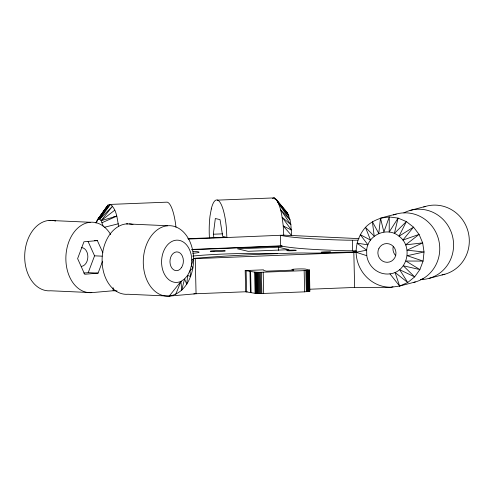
<?xml version="1.0" encoding="UTF-8"?>
<svg xmlns="http://www.w3.org/2000/svg" width="494" height="494" viewBox="0 0 494 494"><rect width="100%" height="100%" fill="white"/><g stroke="black" fill="none" stroke-linecap="round" stroke-linejoin="round"><path stroke-width="0.74" d="M126.464 223.893L167.639 225.746A35.265 25.138 -87.4 0 1 193.586 258.714C193.858 274.189 186.257 293.362 169.232 296.097L128.057 294.251A35.265 25.138 -87.4 0 1 102.097 260.258A35.265 25.138 -87.4 0 1 127.921 223.825M396.219 214.069C385.382 216.835 373.52 218.823 365.48 227.345C359.397 234.224 356.143 243.097 356.094 252.261L366.764 255.682A21.162 20.334 75.3 0 0 389.964 273.867C407.778 271.83 413.194 246.389 399.029 236.2C387.271 226.215 367.635 234.909 366.659 250.174L356.094 252.261L193.586 258.714L191.351 265.587L192.938 267.896L189.943 270.798L190.616 276.603L187.621 275.368L186.788 284.235L184.558 278.974L181.706 290.281L180.958 281.37A21.162 15.086 -87.4 0 1 161.878 266.149A21.162 15.086 -87.4 0 1 174.956 240.362A21.162 15.086 -87.4 0 1 191.765 260.085L191.351 265.587L189.943 270.798L187.621 275.368L184.558 278.974L180.958 281.37L169.232 296.097A35.265 25.138 -87.4 0 1 143.285 263.129A35.265 25.138 -87.4 0 1 167.639 225.746M309.293 289.249L354.63 287.446L390.865 287.298L399.627 286.063L407.741 282.512L414.651 276.893L419.888 269.582L423.086 261.085L424.037 251.977L422.673 242.875L419.085 234.403L413.521 227.141L406.358 221.584L398.09 218.101L389.266 216.94L380.504 218.175L378.768 233.434L372.39 221.726L374.205 236.188L365.48 227.345L370.519 240.084L360.25 234.65L367.944 244.851L357.045 243.153L366.659 250.174L366.764 255.682M213.921 237.867L213.334 234.218L215.328 218.515L220.028 219.62L222.738 236.441L226.857 237.515L283.741 235.144L359.039 238.633M211.309 208.981L210.024 215.94A35.265 8.75 87.7 0 0 209.419 237.861M83.752 273.052L88.222 272.663L94.558 255.824L88.099 241.529M102.9 252.866L97.367 240.609L83.949 241.788L77.614 258.621L84.69 274.281L98.102 273.102L102.591 261.178M175.716 294.331L180.958 281.37M97.188 221.151L95.929 223.022L97.108 220.349L108.032 205.078L110.285 204.411L167.17 202.151A35.265 8.75 87.7 0 1 175.988 227.24M99.282 218.045L100.541 216.181M101.375 214.933L105.988 208.091L97.485 219.96L108.032 205.078L97.077 220.41M110.285 204.411L99.763 219.132L98.386 219.027L110.285 204.411C116.924 209.444 117.158 219.108 118.684 226.684M102.054 222.708L116.757 216.174L101.134 220.664L112.595 206.146L99.763 219.132L101.134 220.664L103.147 226.166M245.197 270.564L263.487 269.841L263.864 270.551L266.501 271.169L293.807 270.082L292.047 269.668A7.052 0.469 -1.3 0 1 297.11 268.989A7.052 0.469 -1.3 0 1 305.7 269.125L309.448 270.07L304.162 270.638L259.554 272.336L255.299 272.213L245.197 270.564L245.672 291.775L255.781 293.424L260.937 293.541L304.644 291.849L309.707 291.164M101.134 220.664L114.806 210.16M191.765 260.085L193.586 258.714M272.435 198.397L274.127 197.903L276.436 199.632L287.625 213.161L290.021 219.892L290.88 224.696L291.614 235.558L283.235 225.968C282.105 217.002 281.284 207.499 276.436 199.632L288.916 215.958L278.641 203.645L290.021 219.892L280.598 209.666L290.88 224.696L282.16 217.28L291.423 230.037L283.235 225.968L283.741 235.144M410.051 210.45L425.766 206.338M193.815 293.942L194.963 293.646M393.008 286.736L390.865 287.298A35.265 33.888 75.3 0 1 356.094 252.261M423.265 278.82L420.413 279.567A35.265 33.888 75.3 0 0 452.516 236.262A35.265 33.888 75.3 0 0 403.864 212.908M389.964 273.867L399.627 286.063L415.343 281.951M429.175 278.332L444.89 274.226M104.253 227.308L118.325 223.788M113.799 216.693L116.757 216.174M50.512 220.349A35.265 25.138 -87.4 0 0 24.688 256.781A35.265 25.138 -87.4 0 0 50.647 290.775L91.822 292.621L113.188 290.75L117.047 290.923M169.232 296.097L196.062 293.745L247.198 291.713M191.845 249.717L282.142 246.129M187.788 238.707L225.53 237.206M188.344 239.047L226.857 237.515L226.419 228.203A35.265 8.75 87.7 0 0 211.259 208.981M278.455 247.204L237.491 248.834L248.074 251.31L289.039 249.68L278.455 247.204L278.523 250.285M217.311 200.138L274.127 197.903L275.627 199.595M213.334 234.218L222.442 233.86M191.833 249.439L280.604 245.833L284.982 246.679A172.19 11.411 -1.3 0 0 347.01 250.73L354.871 250.773A23.99 1.587 -1.3 0 1 356.168 250.736M281.895 246.142L280.604 245.833L280.339 235.28A172.19 11.411 -1.3 0 0 346.776 240.177L354.636 240.22A23.99 1.587 -1.3 0 1 357.872 240.14M356.273 252.02L335.278 252.317A24.373 1.618 -1.3 0 1 304.415 252.99L297.839 252.99A173.388 11.492 -1.3 0 0 193.29 258.418M49.054 220.417L90.229 222.269M94.323 240.473L97.367 240.609M94.558 255.824L102.159 256.164M88.222 272.663L98.102 273.102M284.038 209.666L287.625 213.161L277.628 201.855M274.127 197.903L275.139 199.051M277.159 201.348L278.672 203.071M279.684 204.22L286.248 211.685M399.627 286.063L395.077 272.447L407.741 282.512L399.64 269.693L414.651 276.893L403.326 265.797L419.888 269.582L405.901 261.03L423.086 261.085L407.186 255.707L424.037 251.977L407.081 250.199L422.673 242.875L405.611 244.876L419.085 234.403L402.863 240.103L413.521 227.141L399.029 236.2L406.358 221.584L394.366 233.446L398.09 218.101L389.204 232.013L389.266 216.94L383.881 232.013L380.504 218.175M353.828 252.267L354.63 287.446M352.376 240.294L352.611 250.847M309.448 270.07L309.862 291.343M309.225 269.952L309.67 291.404M308.892 270.261L309.368 291.472M308.472 270.323L308.954 291.534M307.953 270.385L308.435 291.596M307.342 270.446L307.818 291.658M306.638 270.502L307.12 291.713M305.872 270.551L306.348 291.763M304.162 270.638L304.644 291.849M263.203 272.256L263.679 293.467M261.375 272.311L261.851 293.522M260.455 272.33L260.937 293.541M259.554 272.336L260.029 293.547M258.683 272.336L259.159 293.547M257.856 272.324L258.337 293.535M257.096 272.311L257.572 293.516M256.405 272.28L256.886 293.492M255.806 272.25L256.287 293.461M255.299 272.213L255.781 293.424M254.608 272.114L255.089 293.325M250.588 271.181L251.069 292.392M249.976 271.089L250.452 292.3M246.117 270.644L246.599 291.855M195.266 258.566L196.062 293.745M113.12 287.687L113.188 290.75M393.422 214.995A35.265 33.888 75.3 0 1 438.172 238.028A35.265 33.888 75.3 0 1 413.923 282.321M91.822 292.621A35.265 25.138 -87.4 0 1 68.178 243.672A35.265 25.138 -87.4 0 1 110.687 234.601M51.975 220.398A35.265 25.138 -87.4 0 1 55.594 221.046M129.385 223.875A35.265 25.138 -87.4 0 1 132.997 224.523M423.661 207.017A35.265 33.888 75.3 0 1 468.04 231.414A35.265 33.888 75.3 0 1 442.019 274.899M81.516 247.605A9.405 6.706 -87.4 0 1 87.858 256.824A9.405 6.706 -87.4 0 1 81.356 266.383M395.756 255.657A9.405 9.04 75.3 0 1 393.205 246.605M193.018 251.323A21.162 1.402 -1.3 0 1 192.753 253.311M355.112 252.187A7.521 0.5 -1.3 0 1 356.223 251.403M192.592 256.09A58.774 3.896 -1.3 0 1 277.671 253.694M181.564 267.507A9.405 6.706 -87.4 0 0 178.198 252.076A9.405 6.706 -87.4 0 0 170.245 264.29A9.405 6.706 -87.4 0 0 181.564 267.507M378.972 248.284A9.405 9.04 75.3 0 0 387.135 262.32A9.405 9.04 75.3 0 0 394.663 248.216A9.405 9.04 75.3 0 0 378.972 248.284M323.064 252.453A4.699 0.309 -1.3 0 0 330.64 252.082A4.699 0.309 -1.3 0 0 324.268 251.891A4.699 0.309 -1.3 0 0 323.064 252.453M289.027 250.773A4.699 0.309 -1.3 0 0 296.233 250.359A4.699 0.309 -1.3 0 0 289.342 250.223A4.699 0.309 -1.3 0 0 289.027 250.773M213.933 251.582A7.521 0.5 -1.3 0 0 225.27 250.903A7.521 0.5 -1.3 0 0 214.05 250.717A7.521 0.5 -1.3 0 0 213.933 251.582"/></g></svg>
